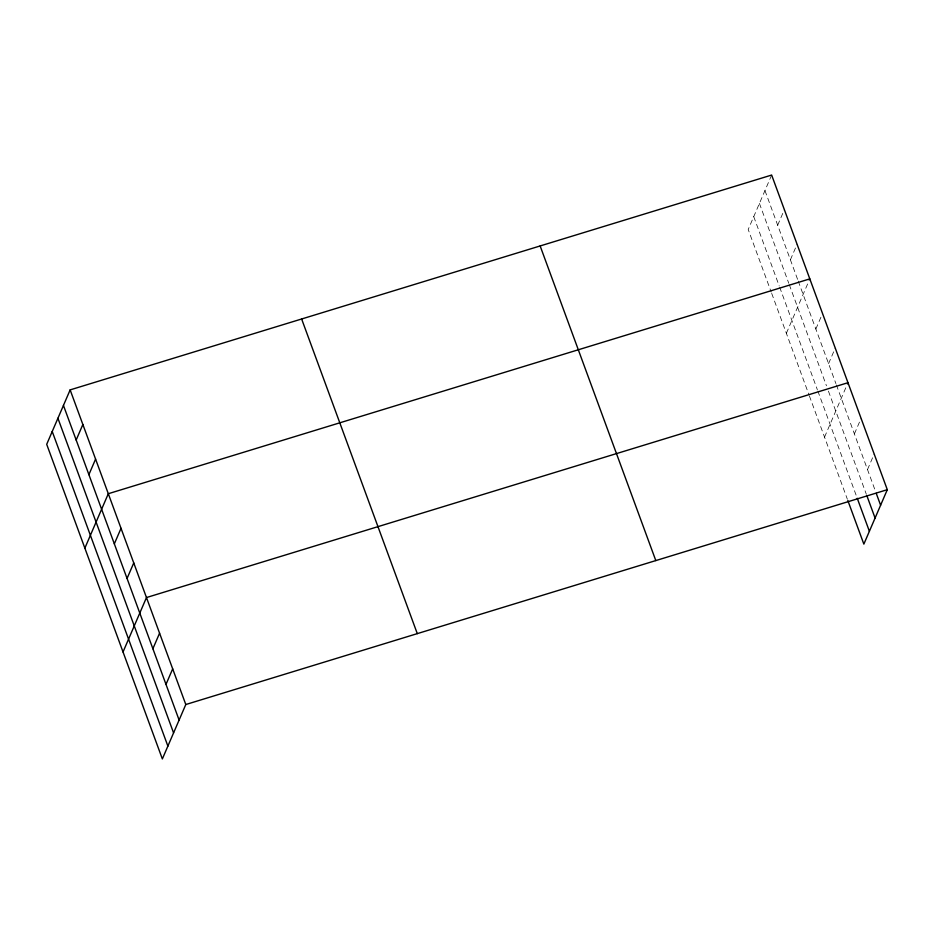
<?xml version="1.0" encoding="UTF-8"?>
<svg xmlns="http://www.w3.org/2000/svg" width="934" height="934" viewBox="0 0 934 934"><rect width="100%" height="100%" fill="white"/><g stroke="black" fill="none" stroke-linecap="round" stroke-linejoin="round"><path stroke-width="0.7" stroke-dasharray="4.67 3.5" d="M771.647 175.055L748.204 229.472L771.204 292.038M777.683 225.199L784.373 209.66M790.398 259.804L797.087 244.276M786.37 333.31L809.813 278.881M815.849 329.025L822.539 313.497M828.563 363.641L835.253 348.102M824.535 437.135L847.418 384.002M854.4 433.901L861.09 418.374M867.499 469.568L874.189 454.029M764.958 190.583L797.741 279.78M798.231 281.111L835.907 383.605M836.397 384.936L875.753 492.02M759.424 203.425L788.786 283.294M789.277 284.625L826.462 385.789M828.423 391.113L866.343 494.284M753.738 216.641L779.178 285.862M779.668 287.193L817.343 389.688M817.834 391.019L856.28 495.615M771.694 293.369L808.879 394.545M809.369 395.876L847.36 499.211"/><path stroke-width="1.4" d="M70.143 389.887L46.7 444.315L162.353 758.945L185.796 704.528L70.143 389.887L771.647 175.055L887.3 489.685L863.857 544.113L847.839 500.531M76.168 440.031L82.857 424.491M88.893 474.647L95.583 459.108M84.866 548.141L108.309 493.712L809.813 278.881M114.333 543.857L121.023 528.329M127.059 578.473L133.749 562.933M123.031 651.967L146.475 597.55L847.979 382.707M152.884 648.745L159.574 633.205M165.995 684.4L172.685 668.861M185.796 704.528L887.3 489.685M876.244 493.339L880.61 505.224M866.834 495.604L875.088 518.055M857.249 498.266L869.391 531.283M540.144 245.946L655.808 560.587M301.635 318.996L417.288 633.626M63.454 405.426L179.106 720.056M57.92 418.257L173.572 732.886M52.222 431.473L167.887 746.114"/></g></svg>
